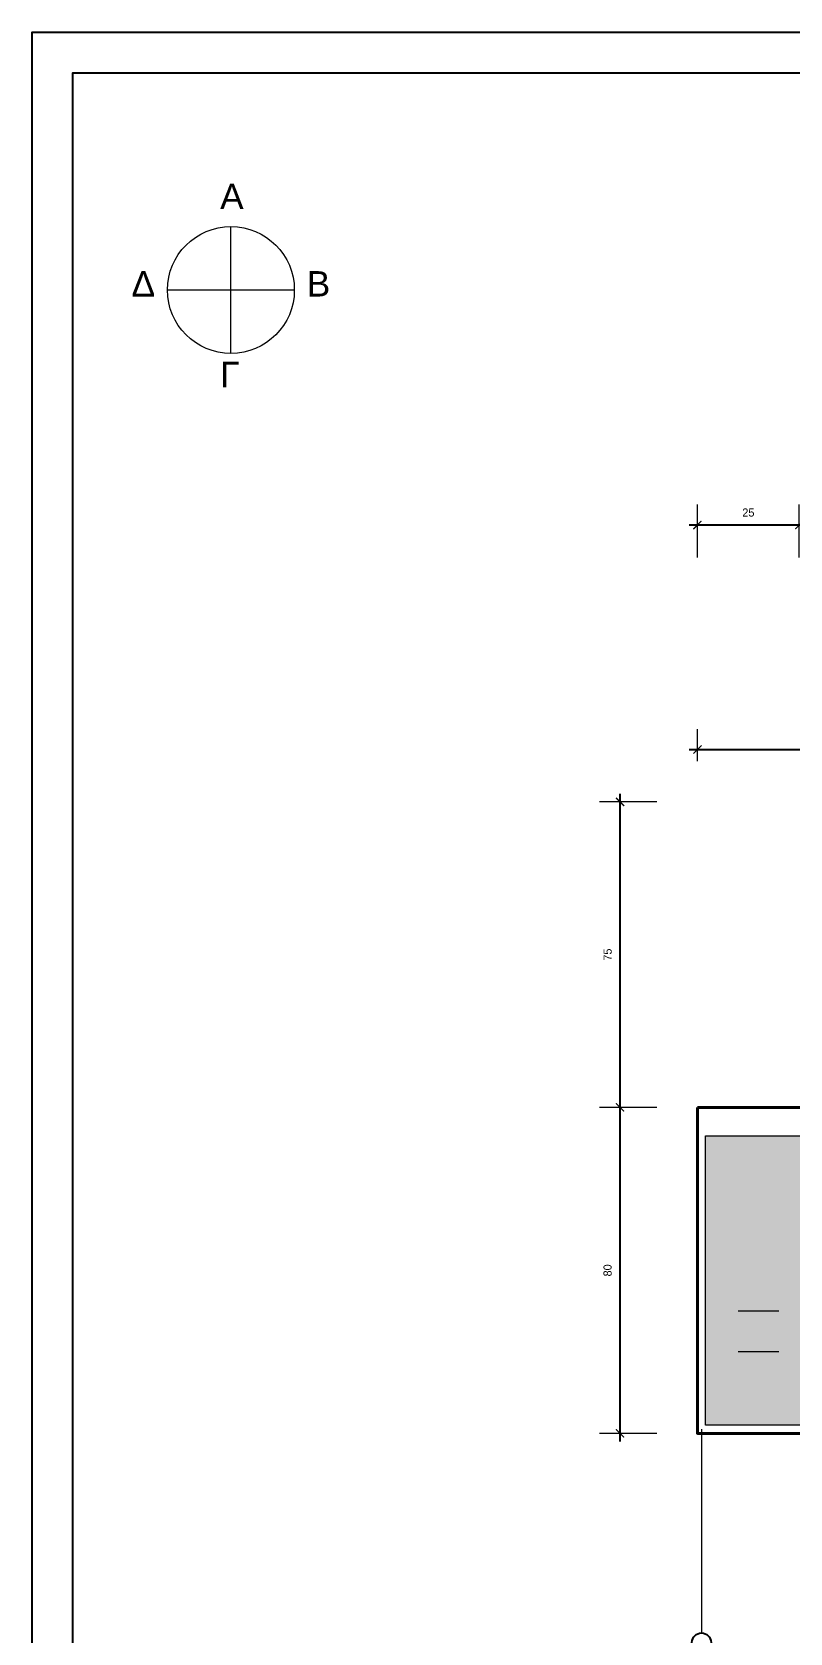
# Model space of a CAD drawing. Header units: millimetres. Extents: x -2.1 to 56.3, y -12 to 10.2.
# Drawn here: x -2.099 to -0.238, y -9.951 to -6.022 of the extents above; entities that cross this region are included whole.
import ezdxf

# ---------------------------------------------------------------- set-up
doc = ezdxf.new("R2010")
doc.units = ezdxf.units.MM
doc.header["$LTSCALE"] = 0.01
doc.linetypes.add('ACAD_ISO02W100', pattern=[15, 12, -3])
for name, color, linetype, lineweight in [('0.4', 252, 'Continuous', 40), ('CONCRETE', 253, 'Continuous', 30), ('DIMS', 30, 'Continuous', 15), ('HIDDEN', 254, 'Continuous', 20), ('PROVOLH', 81, 'Continuous', 5), ('SYMBOLS', 51, 'Continuous', 15), ('WOOD', 33, 'Continuous', 30)]:
    doc.layers.add(name, color=color, linetype=linetype, lineweight=lineweight)
doc.layers.add('HATCH GARBILO', color=253, linetype='Continuous', lineweight=18, true_color=0xa1a290)
doc.layers.add('ΤΕΧΤ', color=35, linetype='Continuous')
doc.styles.add('Century Gothic', font='GOTHIC.TTF')
doc.styles.get("Standard").update_dxf_attribs({"font": 'arial.ttf'})
doc.dimstyles.new('MY DIM.', dxfattribs={"dimscale": 100, "dimtxt": 0.0002, "dimasz": 0.0002, "dimexe": 0.0005, "dimexo": 0.001, "dimgap": 0.0002, "dimtad": 1, "dimdec": 0, "dimlfac": 100, "dimzin": 4, "dimdsep": 46, "dimtxsty": 'Century Gothic', "dimblk": 'ARCHTICK', "dimcen": 0.0015, "dimdle": 0.0002, "dimclrd": 256, "dimclre": 256, "dimadec": 0, "dimazin": 1, "dimtfac": 1, "dimtdec": 0, "dimtix": 1, "dimtofl": 0, "dimtmove": 2, "dimatfit": 0, "dimfxl": 1.0035, "dimtolj": 1, "dimtzin": 0, "dimlwe": -1, "dimarcsym": 0})

# ---------------------------------------------------------------- blocks, each defined once
blk = doc.blocks.new('_ArchTick')
at = {"color": 0, "linetype": 'ByBlock', "const_width": 0.15}
blk.add_lwpolyline([(-0.5, -0.5), (0.5, 0.5)], dxfattribs=at)
blk = doc.blocks.new('*D38')
at = {"layer": 'Defpoints', "color": 0, "transparency": 16777216}
for p in [(-0.6554, -8.6613), (-0.4653, -8.6613), (-0.4653, -9.4613)]:
    blk.add_point(p, dxfattribs=at)
at = {"layer": 'DIMS', "lineweight": -2, "transparency": 16777216}
blk.add_line((-0.6554, -9.4813), (-0.6554, -8.6413), dxfattribs=at)
at = {"layer": 'DIMS', "transparency": 16777216}
for p, q in [((-0.5653, -8.6613), (-0.7054, -8.6613)), ((-0.5653, -9.4613), (-0.7054, -9.4613))]:
    blk.add_line(p, q, dxfattribs=at)
at = {"layer": 'DIMS', "lineweight": -2, "transparency": 16777216, "xscale": 0.02, "yscale": 0.02, "zscale": 0.02}
for p, rotation in [((-0.6554, -8.6613), 90), ((-0.6554, -9.4613), 270)]:
    blk.add_blockref('_ArchTick', p, dxfattribs=dict(at, rotation=rotation))
at = {"layer": 'DIMS', "color": 0, "transparency": 16777216, "insert": (-0.6859, -9.0613), "char_height": 0.02, "attachment_point": 5, "rotation": 90, "style": 'Century Gothic'}
blk.add_mtext('\\A1;80', dxfattribs=at)
blk = doc.blocks.new('*D39')
at = {"layer": 'Defpoints', "color": 0, "transparency": 16777216}
for p in [(-0.6554, -7.9113), (-0.4653, -7.9113), (-0.4653, -8.6613)]:
    blk.add_point(p, dxfattribs=at)
at = {"layer": 'DIMS', "lineweight": -2, "transparency": 16777216}
blk.add_line((-0.6554, -8.6813), (-0.6554, -7.8913), dxfattribs=at)
at = {"layer": 'DIMS', "transparency": 16777216}
for p, q in [((-0.5653, -7.9113), (-0.7054, -7.9113)), ((-0.5653, -8.6613), (-0.7054, -8.6613))]:
    blk.add_line(p, q, dxfattribs=at)
at = {"layer": 'DIMS', "lineweight": -2, "transparency": 16777216, "xscale": 0.02, "yscale": 0.02, "zscale": 0.02}
for p, rotation in [((-0.6554, -7.9113), 90), ((-0.6554, -8.6613), 270)]:
    blk.add_blockref('_ArchTick', p, dxfattribs=dict(at, rotation=rotation))
at = {"layer": 'DIMS', "color": 0, "transparency": 16777216, "insert": (-0.6857, -8.2863), "char_height": 0.02, "attachment_point": 5, "rotation": 90, "style": 'Century Gothic'}
blk.add_mtext('\\A1;75', dxfattribs=at)
blk = doc.blocks.new('*D41')
at = {"layer": 'Defpoints', "color": 0, "transparency": 16777216}
for p in [(-0.4653, -7.2318), (-0.4653, -7.4113), (-0.2153, -7.4113)]:
    blk.add_point(p, dxfattribs=at)
at = {"layer": 'DIMS', "transparency": 16777216}
for p, q in [((-0.4653, -7.3113), (-0.4653, -7.1818)), ((-0.2153, -7.3113), (-0.2153, -7.1818))]:
    blk.add_line(p, q, dxfattribs=at)
at = {"layer": 'DIMS', "lineweight": -2, "transparency": 16777216}
blk.add_line((-0.1953, -7.2318), (-0.4853, -7.2318), dxfattribs=at)
at = {"layer": 'DIMS', "lineweight": -2, "transparency": 16777216, "xscale": 0.02, "yscale": 0.02, "zscale": 0.02, "rotation": 180}
blk.add_blockref('_ArchTick', (-0.4653, -7.2318), dxfattribs=at)
at = {"layer": 'DIMS', "lineweight": -2, "transparency": 16777216, "xscale": 0.02, "yscale": 0.02, "zscale": 0.02}
blk.add_blockref('_ArchTick', (-0.2153, -7.2318), dxfattribs=at)
at = {"layer": 'DIMS', "color": 0, "transparency": 16777216, "insert": (-0.3403, -7.2013), "char_height": 0.02, "attachment_point": 5, "style": 'Century Gothic'}
blk.add_mtext('\\A1;25', dxfattribs=at)
blk = doc.blocks.new('*D45')
at = {"layer": 'Defpoints', "color": 0, "transparency": 16777216}
for p in [(0.1347, -7.783), (-0.4653, -7.9113), (0.1347, -7.9113)]:
    blk.add_point(p, dxfattribs=at)
at = {"layer": 'DIMS', "transparency": 16777216}
for p, q in [((-0.4653, -7.8113), (-0.4653, -7.733)), ((0.1347, -7.8113), (0.1347, -7.733))]:
    blk.add_line(p, q, dxfattribs=at)
at = {"layer": 'DIMS', "lineweight": -2, "transparency": 16777216}
blk.add_line((-0.4853, -7.783), (0.1547, -7.783), dxfattribs=at)
at = {"layer": 'DIMS', "lineweight": -2, "transparency": 16777216, "xscale": 0.02, "yscale": 0.02, "zscale": 0.02, "rotation": 180}
blk.add_blockref('_ArchTick', (-0.4653, -7.783), dxfattribs=at)
at = {"layer": 'DIMS', "lineweight": -2, "transparency": 16777216, "xscale": 0.02, "yscale": 0.02, "zscale": 0.02}
blk.add_blockref('_ArchTick', (0.1347, -7.783), dxfattribs=at)
at = {"layer": 'DIMS', "color": 0, "transparency": 16777216, "insert": (-0.1653, -7.7525), "char_height": 0.02, "attachment_point": 5, "style": 'Century Gothic'}
blk.add_mtext('\\A1;60', dxfattribs=at)

msp = doc.modelspace()

# ---------------------------------------------------------------- hatches: boundary and pattern name
at = {"layer": 'HATCH GARBILO', "transparency": 33554610}
h = msp.add_hatch(dxfattribs=at)
h.set_pattern_fill('DOTS', color=256, scale=0.0061)
h.set_pattern_definition([(360, (-0.590317, -10.171302), (0.004841875, 0.00968375), [0, -0.00968375])])
h.paths.add_polyline_path([(1.9147, -8.7313), (0.7547, -8.7313), (0.7547, -9.4413), (1.9147, -9.4413)])
h.paths.add_polyline_path([(0.1147, -8.7313), (-0.4453, -8.7313), (-0.4453, -9.4413), (0.1147, -9.4413)])

# ---------------------------------------------------------------- linework, layer by layer
for points in [[(6.3012, -6.0217), (6.3012, -11.9617), (-2.0988, -11.9617), (-2.0988, -6.0217)], [(6.2012, -6.1217), (6.2012, -11.8617), (-1.9988, -11.8617), (-1.9988, -6.1217)]]:
    msp.add_lwpolyline(points, close=True)
at = {"layer": '0.4'}
msp.add_lwpolyline([(-0.4653, -8.6613), (1.9347, -8.6613), (1.9347, -9.4613), (-0.4653, -9.4613)], close=True, dxfattribs=at)
at = {"layer": 'CONCRETE'}
msp.add_lwpolyline([(-0.4653, -8.6613), (1.9347, -8.6613), (1.9347, -9.4613), (-0.4653, -9.4613)], close=True, dxfattribs=at)
at = {"layer": 'HIDDEN', "linetype": 'ACAD_ISO02W100', "ltscale": 0.4}
for p, q in [((1.9347, -9.1613), (-0.4653, -9.1613)), ((1.9347, -9.2613), (-0.4653, -9.2613))]:
    msp.add_line(p, q, dxfattribs=at)
at = {"layer": 'PROVOLH'}
for p, q in [((-1.6106, -6.8107), (-1.6106, -6.4992)), ((-1.7664, -6.6549), (-1.4549, -6.6549))]:
    msp.add_line(p, q, dxfattribs=at)
msp.add_lwpolyline([(0.1147, -8.7313), (0.1147, -9.4413), (-0.4453, -9.4413), (-0.4453, -8.7313)], close=True, dxfattribs=at)
msp.add_circle((-1.6106, -6.6549), 0.1557, dxfattribs=at)
at = {"layer": 'SYMBOLS'}
msp.add_line((-0.4553, -9.4513), (-0.4553, -9.9513), dxfattribs=at)
msp.add_line((-0.4553, -9.4513), (-0.4553, -9.9513), dxfattribs=at)
at = {"layer": 'ΤΕΧΤ'}
msp.add_circle((-0.4553, -9.9747), 0.0234, dxfattribs=at)

# ---------------------------------------------------------------- texts
at = {"layer": 'WOOD', "char_height": 0.0623}
for s, insert, attachment_point in [('A', (-1.6372, -6.3942), 1), ('Δ', (-1.7965, -6.6087), 3), ('B', (-1.4247, -6.6087), 1), ('Γ', (-1.6372, -6.8312), 1)]:
    msp.add_mtext_dynamic_manual_height_columns(s, width=0.346395, gutter_width=0.5, heights=[0], dxfattribs=dict(at, insert=insert, attachment_point=attachment_point))

# ---------------------------------------------------------------- dimensions: what is measured, and where the dimension line sits
at = {"layer": 'DIMS'}
for base, p1, p2, picture, middle in [((-0.4653, -7.2318), (-0.2153, -7.4113), (-0.4653, -7.4113), '*D41', (-0.3403, -7.2013)), ((0.1347, -7.783), (-0.4653, -7.9113), (0.1347, -7.9113), '*D45', (-0.1653, -7.7525))]:
    dim = msp.add_linear_dim(base=base, p1=p1, p2=p2, dimstyle='MY DIM.', dxfattribs=at)
    dim.commit()
    dim.dimension.update_dxf_attribs({"geometry": picture, "text_midpoint": middle})
for base, p1, p2, picture, middle in [((-0.6554, -7.9113), (-0.4653, -8.6613), (-0.4653, -7.9113), '*D39', (-0.6857, -8.2863)), ((-0.6554, -8.6613), (-0.4653, -9.4613), (-0.4653, -8.6613), '*D38', (-0.6859, -9.0613))]:
    dim = msp.add_linear_dim(base=base, p1=p1, p2=p2, angle=90, dimstyle='MY DIM.', dxfattribs=at)
    dim.commit()
    dim.dimension.update_dxf_attribs({"geometry": picture, "text_midpoint": middle})

doc.saveas('drawing.dxf')
